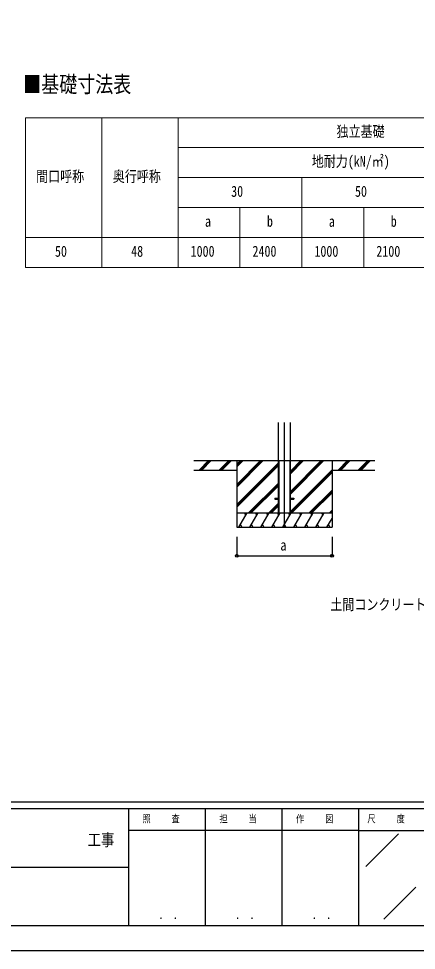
# Model space of a CAD drawing. Units: millimetres, scale not verified. Extents: x -14718 to 14718, y -10395 to 10395.
# Drawn here: x 3378 to 7554, y -10395 to -604 of the extents above; entities that cross this region are included whole.
import ezdxf
from ezdxf.enums import TextEntityAlignment as Align

# ---------------------------------------------------------------- set-up
doc = ezdxf.new("R2010")
doc.units = ezdxf.units.MM
doc.header["$LTSCALE"] = 40
doc.layers.add('0-1_TABLE1', color=7, linetype='Continuous', lineweight=18)
for name, color, linetype in [('0-2_USER1', 3, 'Continuous'), ('0-3_YKK_12', 2, 'Continuous'), ('0-5_YKK_A1', 4, 'Continuous'), ('0-6_YKK_D', 6, 'Continuous'), ('0-7_YKK_ZWAK', 7, 'Continuous')]:
    doc.layers.add(name, color=color, linetype=linetype)
doc.styles.add('ＭＳ ゴシック', font='')
doc.styles.get('ＭＳ ゴシック').set_extended_font_data('MS Gothic')

msp = doc.modelspace()

# ---------------------------------------------------------------- linework, layer by layer
at = {"layer": '0-1_TABLE1'}
for p, q in [((3451.72, -1644.31), (12851.72, -1644.31)), ((3451.72, -1644.31), (3451.72, -3219.31)), ((4251.72, -1644.31), (4251.72, -3219.31)), ((5051.72, -1959.31), (12851.72, -1959.31)), ((5051.72, -2274.31), (12851.72, -2274.31)), ((5051.72, -2589.31), (12851.72, -2589.31)), ((5701.72, -2589.31), (5701.72, -3219.31)), ((7001.72, -2589.31), (7001.72, -3219.31)), ((3451.72, -3219.31), (12851.72, -3219.31))]:
    msp.add_line(p, q, dxfattribs=at)
for points in [[(5051.72, -1644.31), (5051.72, -2904.31), (5051.72, -3219.31)], [(6351.72, -2274.31), (6351.72, -2904.31), (6351.72, -3219.31)], [(3451.72, -2904.31), (5701.72, -2904.31), (6351.72, -2904.31), (7001.72, -2904.31), (7651.72, -2904.31), (8301.72, -2904.31), (8951.72, -2904.31), (9601.72, -2904.31), (10251.72, -2904.31), (10901.72, -2904.31), (11551.72, -2904.31), (12201.72, -2904.31), (12851.72, -2904.31)]]:
    msp.add_lwpolyline(points, dxfattribs=at)
at = {"layer": '0-3_YKK_12'}
msp.add_line((6168.05, -5947.9), (6168.05, -4847.9), dxfattribs=at)
at = {"layer": '0-5_YKK_A1'}
for p, q in [((6105.55, -5797.9), (6105.55, -4847.9)), ((6230.55, -5797.9), (6230.55, -4847.9)), ((5218.05, -5247.9), (6105.55, -5247.9)), ((5272.38, -5347.9), (5372.38, -5247.9)), ((5286.52, -5347.9), (5386.52, -5247.9)), ((5300.66, -5347.9), (5400.67, -5247.9)), ((5484.51, -5347.9), (5584.51, -5247.9)), ((5498.65, -5347.9), (5598.66, -5247.9)), ((5512.8, -5347.9), (5612.8, -5247.9)), ((5668.05, -5247.9), (5668.05, -5947.9)), ((5932.02, -5247.9), (5668.05, -5511.87)), ((5719.89, -5247.9), (5668.05, -5299.74)), ((5917.88, -5247.9), (5668.05, -5497.73)), ((5946.16, -5247.9), (5668.05, -5526.01)), ((5705.75, -5247.9), (5668.05, -5285.59)), ((5734.03, -5247.9), (5668.05, -5313.88)), ((6105.55, -5272.36), (5668.05, -5709.86)), ((6105.55, -5286.5), (5668.05, -5724)), ((6105.55, -5247.9), (6230.55, -5247.9)), ((6107.25, -5247.9), (6107.25, -5797.9)), ((6110.75, -5247.9), (6110.75, -5797.9)), ((6225.35, -5247.9), (6225.35, -5797.9)), ((6228.85, -5247.9), (6228.85, -5797.9)), ((6230.55, -5247.9), (7118.05, -5247.9)), ((6568.42, -5247.9), (6230.55, -5585.76)), ((6356.28, -5247.9), (6230.55, -5373.63)), ((6554.27, -5247.9), (6230.55, -5571.62)), ((6582.56, -5247.9), (6230.55, -5599.91)), ((6342.14, -5247.9), (6230.55, -5359.49)), ((6370.43, -5247.9), (6230.55, -5387.77)), ((6668.05, -5247.9), (6668.05, -5947.9)), ((6832.07, -5247.9), (6732.07, -5347.9)), ((6846.21, -5247.9), (6746.21, -5347.9)), ((6860.35, -5247.9), (6760.35, -5347.9)), ((7044.2, -5247.9), (6944.2, -5347.9)), ((7058.34, -5247.9), (6958.34, -5347.9)), ((7072.48, -5247.9), (6972.48, -5347.9)), ((5218.05, -5347.9), (5668.05, -5347.9)), ((6105.55, -5300.64), (5668.05, -5738.14)), ((6668.05, -5346.25), (6230.55, -5783.75)), ((6668.05, -5360.4), (6230.55, -5797.9)), ((6668.05, -5374.54), (6244.69, -5797.9)), ((6668.05, -5347.9), (7118.05, -5347.9)), ((6105.55, -5484.49), (5792.14, -5797.9)), ((6105.55, -5498.63), (5806.28, -5797.9)), ((6105.55, -5512.77), (5820.43, -5797.9)), ((6668.05, -5558.39), (6428.54, -5797.9)), ((6668.05, -5572.53), (6442.68, -5797.9)), ((6068.05, -5643.4), (6068.05, -5652.4)), ((6068.05, -5643.4), (6105.55, -5643.4)), ((6068.05, -5652.4), (6105.55, -5652.4)), ((6230.55, -5643.4), (6268.05, -5643.4)), ((6230.55, -5652.4), (6268.05, -5652.4)), ((6268.05, -5643.4), (6268.05, -5652.4)), ((6668.05, -5586.67), (6456.82, -5797.9)), ((6105.55, -5696.62), (6004.27, -5797.9)), ((6105.55, -5710.76), (6018.42, -5797.9)), ((6105.55, -5724.91), (6032.56, -5797.9)), ((6668.05, -5770.52), (6640.67, -5797.9)), ((5668.05, -5797.9), (6668.05, -5797.9)), ((5691.17, -5947.9), (5777.77, -5797.9)), ((5762.77, -5823.88), (5747.77, -5797.9)), ((5806.64, -5947.9), (5893.24, -5797.9)), ((5878.24, -5823.88), (5863.24, -5797.9)), ((5922.11, -5947.9), (6008.71, -5797.9)), ((5993.71, -5823.88), (5978.71, -5797.9)), ((6037.58, -5947.9), (6124.18, -5797.9)), ((6109.18, -5823.88), (6094.18, -5797.9)), ((6153.05, -5947.9), (6239.65, -5797.9)), ((6224.65, -5823.88), (6209.65, -5797.9)), ((6268.52, -5947.9), (6355.12, -5797.9)), ((6340.12, -5823.88), (6325.12, -5797.9)), ((6383.99, -5947.9), (6470.59, -5797.9)), ((6440.59, -5797.9), (6455.59, -5823.88)), ((6499.46, -5947.9), (6586.06, -5797.9)), ((6556.06, -5797.9), (6571.06, -5823.88)), ((6614.93, -5947.9), (6668.05, -5855.89)), ((6668.05, -5784.66), (6654.81, -5797.9)), ((5668.05, -5947.9), (6668.05, -5947.9)), ((5706.17, -5921.92), (5721.17, -5947.9)), ((5821.64, -5921.92), (5836.64, -5947.9)), ((5937.11, -5921.92), (5952.11, -5947.9)), ((6052.58, -5921.91), (6067.58, -5947.9)), ((6168.05, -5921.92), (6183.05, -5947.9)), ((6283.52, -5921.92), (6298.52, -5947.9)), ((6398.99, -5921.92), (6413.99, -5947.9)), ((6514.46, -5921.92), (6529.46, -5947.9)), ((6629.93, -5921.92), (6644.93, -5947.9))]:
    msp.add_line(p, q, dxfattribs=at)
at = {"layer": '0-6_YKK_D'}
for p, q in [((5668.05, -6047.9), (5668.05, -6248.9)), ((6668.05, -6047.9), (6668.05, -6248.9)), ((5668.05, -6247.9), (6668.05, -6247.9))]:
    msp.add_line(p, q, dxfattribs=at)
for centre in [(5668.05, -6247.9), (6668.05, -6247.9)]:
    msp.add_circle(centre, 14.88, dxfattribs=at)
at = {"layer": '0-7_YKK_ZWAK'}
for p, q in [((13632.57, -8837.5), (-13667.43, -8837.5)), ((4532.57, -8907.5), (-17.43, -8907.5)), ((5337.57, -8907.5), (5337.57, -10132.5)), ((6142.57, -8907.5), (6142.57, -10132.5)), ((6947.57, -8907.5), (6947.57, -10132.5)), ((7647.57, -8907.5), (6947.57, -8907.5)), ((6947.57, -9135), (4532.57, -9135)), ((6947.57, -9135), (7647.57, -9135)), ((7024.87, -9514.02), (7367.63, -9171.25)), ((-17.43, -9520), (4532.57, -9520)), ((7212.35, -10065.96), (7549.12, -9729.19)), ((-17.43, -10132.5), (4532.57, -10132.5)), ((4532.57, -10132.5), (6947.57, -10132.5)), ((6947.57, -10132.5), (7647.57, -10132.5))]:
    msp.add_line(p, q, dxfattribs=at)
msp.add_lwpolyline([(-14717.5, -10395), (14717.5, -10395), (14717.5, 10395), (-14717.5, 10395)], close=True, dxfattribs=at)
msp.add_lwpolyline([(6947.57, -8907.5), (4532.57, -8907.5), (4532.57, -10132.5)], dxfattribs=at)

# ---------------------------------------------------------------- texts
at = {"layer": '0-1_TABLE1', "style": 'ＭＳ ゴシック', "width": 0.8}
for s, p in [('独立基礎', (6716.12, -1880.56)), ('地耐力(kN/㎡)', (6455.72, -2195.56)), ('間口呼称', (3561.92, -2353.06)), ('奥行呼称', (4366.12, -2353.06)), ('30', (5609.32, -2510.56)), ('50', (6909.32, -2510.56)), ('a', (5334.72, -2825.56)), ('b', (5984.72, -2825.56)), ('a', (6634.72, -2825.56)), ('b', (7284.72, -2825.56)), ('50', (3759.32, -3140.56)), ('48', (4559.32, -3140.56)), ('1000', (5183.52, -3140.56)), ('2400', (5833.52, -3140.56)), ('1000', (6483.52, -3140.56)), ('2100', (7133.52, -3140.56))]:
    msp.add_text(s, height=115.5, dxfattribs=at).set_placement(p, align=Align.BOTTOM_LEFT)
at = {"layer": '0-2_USER1', "style": 'ＭＳ ゴシック', "width": 0.8}
for s, height, p in [('■基礎寸法表', 173.2, (3426.45, -1431.11)), ('土間コンクリート考慮基礎の場合', 115.5, (6650.98, -6852.9))]:
    msp.add_text(s, height=height, dxfattribs=at).set_placement(p, align=Align.BOTTOM_LEFT)
at = {"layer": '0-6_YKK_D', "style": 'ＭＳ ゴシック', "width": 0.8}
msp.add_text('a', height=115.5, dxfattribs=at).set_placement((6126.05, -6227.9), align=Align.BOTTOM_LEFT)
at = {"layer": '0-7_YKK_ZWAK', "style": 'ＭＳ ゴシック', "width": 0.8}
for s, height, p in [('照     査', 76.98, (4677.47, -9073.75)), ('担     当', 76.98, (5485.27, -9073.75)), ('作     図', 76.98, (6290.27, -9073.75)), ('尺     度', 76.98, (7039.97, -9073.75)), ('工事', 128.3, (4103.17, -9336.13)), ('． ．', 90.71, (4847.5, -10095.23)), ('． ．', 90.71, (5652.5, -10095.23)), ('． ．', 90.71, (6457.5, -10095.23))]:
    msp.add_text(s, height=height, dxfattribs=at).set_placement(p, align=Align.BOTTOM_LEFT)

doc.saveas('drawing.dxf')
